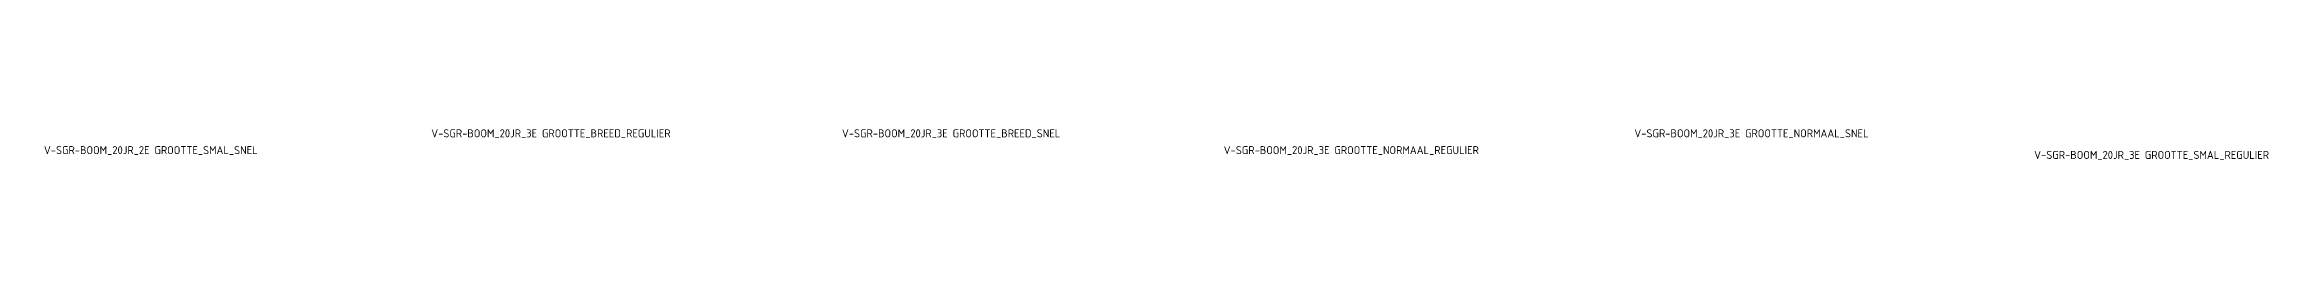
# Model space of a CAD drawing. Header units: metres. Extents: x -13 to 4465, y -15 to 526.
# Drawn here: x 1136.7 to 1414.6, y 261.3 to 265.1 of the extents above; entities that cross this region are included whole.
import ezdxf

# ---------------------------------------------------------------- set-up
doc = ezdxf.new("R2010")
doc.units = ezdxf.units.M
doc.styles.add('NLCS-ISO', font='NLCS-ISO.ttf')

msp = doc.modelspace()

# ---------------------------------------------------------------- texts
at = {"char_height": 1, "attachment_point": 5, "style": 'NLCS-ISO'}
for s, insert in [('V-SGR-BOOM_20JR_3E GROOTTE_BREED_REGULIER', (1200, 264.5)), ('V-SGR-BOOM_20JR_3E GROOTTE_BREED_SNEL', (1250, 264.5)), ('V-SGR-BOOM_20JR_3E GROOTTE_NORMAAL_SNEL', (1350, 264.5)), ('V-SGR-BOOM_20JR_2E GROOTTE_SMAL_SNEL', (1150, 262.4)), ('V-SGR-BOOM_20JR_3E GROOTTE_NORMAAL_REGULIER', (1300, 262.4)), ('V-SGR-BOOM_20JR_3E GROOTTE_SMAL_REGULIER', (1400, 261.8))]:
    msp.add_mtext(s, dxfattribs=dict(at, insert=insert))

doc.saveas('drawing.dxf')
